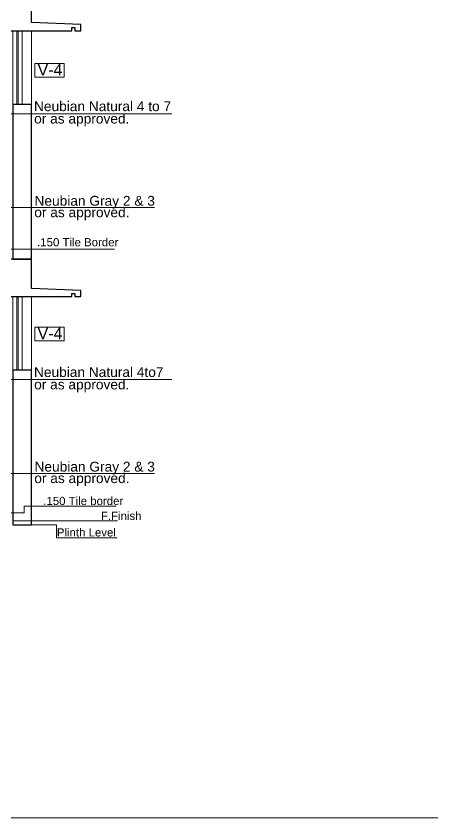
# Model space of a CAD drawing. Header units: millimetres. Extents: x 2733 to 5909, y 1038 to 2089.
# Drawn here: x 2851.13 to 2856.23, y 1038.23 to 1048.03 of the extents above; entities that cross this region are included whole.
import ezdxf

# ---------------------------------------------------------------- set-up
doc = ezdxf.new("R2010")
doc.units = ezdxf.units.MM
doc.layers.get('0').update_dxf_attribs({"lineweight": 20})
for name, color, linetype, lineweight in [('DIM', 6, 'Continuous', 18), ('dim.1', 6, 'Continuous', 18), ('rcc', 5, 'Continuous', 30), ('RD', 7, 'Continuous', 18), ('TEXT', 7, 'Continuous', 15), ('Text-1', 240, 'Continuous', 15), ('Ventilator', 200, 'Continuous', 18), ('Wall', 7, 'Continuous', 30)]:
    doc.layers.add(name, color=color, linetype=linetype, lineweight=lineweight)
doc.styles.add('dim-stylus bt', font='arial.ttf')
doc.styles.add('L120', font='arial.ttf', dxfattribs={"height": 0.6})
doc.styles.get("Standard").update_dxf_attribs({"font": 'arial.ttf', "height": 0.2})
doc.styles.add('Tabrej', font='arial.ttf')
doc.dimstyles.new('Tabrej', dxfattribs={"dimtxt": 4, "dimasz": 0.45, "dimexe": 0.18, "dimexo": 0.0625, "dimgap": 0.09, "dimtad": 0, "dimdec": 3, "dimzin": 0, "dimdsep": 46, "dimtxsty": 'Tabrej', "dimcen": 0, "dimclrd": 256, "dimclre": 256, "dimclrt": 7, "dimaunit": 1, "dimadec": 3, "dimazin": 0, "dimtfac": 1, "dimtdec": 3, "dimtofl": 0, "dimtmove": 0, "dimatfit": 3, "dimfxl": 0, "dimtolj": 1, "dimtzin": 0, "dimlwd": -1, "dimlwe": -1, "dimarcsym": 0})

# ---------------------------------------------------------------- blocks, each defined once
blk = doc.blocks.new('HY')
at = {"layer": 'RD', "linetype": 'Continuous', "ltscale": 0.2}
blk.add_lwpolyline([(2931.1762, 1058.0976), (2930.8196, 1058.0976), (2930.8196, 1058.2661), (2931.1762, 1058.2661)], close=True, dxfattribs=at)
at = {"layer": 'RD', "lineweight": 15}
blk.add_text('V-4', height=0.14, dxfattribs=at).set_placement((2930.8524, 1058.1191))

msp = doc.modelspace()

# ---------------------------------------------------------------- linework, layer by layer
at = {"lineweight": 15}
for p, q in [((2851.204, 1046.9525), (2851.204, 1047.8525)), ((2851.204, 1043.7025), (2851.204, 1044.6025))]:
    msp.add_line(p, q, dxfattribs=at)
for points in [[(2938.3735, 1070.8574), (2828.4272, 1070.8574), (2828.4272, 1038.2298), (2938.3735, 1038.2298)], [(2851.319, 1046.9525), (2851.089, 1046.9525), (2851.089, 1047.8525), (2851.319, 1047.8525)], [(2851.319, 1043.7025), (2851.089, 1043.7025), (2851.089, 1044.6025), (2851.319, 1044.6025)]]:
    msp.add_lwpolyline(points, close=True, dxfattribs=at)
at = {"layer": 'DIM', "ltscale": 0.05}
for p, q in [((2851.089, 1041.8625), (2852.3693, 1041.8625)), ((2851.319, 1041.8125), (2851.6224, 1041.8125)), ((2851.319, 1041.8125), (2851.6224, 1041.8125)), ((2851.6224, 1041.8125), (2851.6224, 1041.6528)), ((2851.6224, 1041.6528), (2852.3635, 1041.6528))]:
    msp.add_line(p, q, dxfattribs=at)
at = {"layer": 'dim.1', "ltscale": 0.02}
msp.add_line((2851.2273, 1042.0392), (2852.3529, 1042.0392), dxfattribs=at)
at = {"layer": 'rcc'}
for points in [[(2842.859, 1047.8525), (2843.159, 1047.8525), (2843.159, 1048.0625), (2851.019, 1048.0625), (2851.019, 1047.8525), (2851.809, 1047.8525), (2851.809, 1047.8925), (2851.849, 1047.8925), (2851.849, 1047.8525), (2851.919, 1047.8525), (2851.919, 1047.9275), (2851.319, 1047.9525), (2851.319, 1048.3125), (2851.019, 1048.3125), (2851.019, 1048.2125), (2843.159, 1048.2125), (2843.159, 1048.3125), (2842.859, 1048.3125)], [(2842.859, 1044.6025), (2843.159, 1044.6025), (2843.159, 1044.8125), (2851.019, 1044.8125), (2851.019, 1044.6025), (2851.809, 1044.6025), (2851.809, 1044.6425), (2851.849, 1044.6425), (2851.849, 1044.6025), (2851.919, 1044.6025), (2851.919, 1044.6775), (2851.319, 1044.7025), (2851.319, 1045.0625), (2851.019, 1045.0625), (2851.019, 1044.9625), (2843.159, 1044.9625), (2843.159, 1045.0625), (2842.859, 1045.0625)]]:
    msp.add_lwpolyline(points, close=True, dxfattribs=at)
at = {"layer": 'Ventilator', "lineweight": 15}
for points in [[(2851.154, 1047.8525), (2851.139, 1047.8525), (2851.139, 1046.9525), (2851.154, 1046.9525)], [(2851.154, 1044.6025), (2851.139, 1044.6025), (2851.139, 1043.7025), (2851.154, 1043.7025)]]:
    msp.add_lwpolyline(points, close=True, dxfattribs=at)
at = {"layer": 'Wall'}
for points in [[(2851.319, 1046.9525), (2851.089, 1046.9525), (2851.089, 1045.0625), (2851.319, 1045.0625)], [(2851.319, 1043.7025), (2851.089, 1043.7025), (2851.089, 1041.8125), (2851.319, 1041.8125)]]:
    msp.add_lwpolyline(points, close=True, dxfattribs=at)

# ---------------------------------------------------------------- block references
at = {"layer": 'RD', "lineweight": 15}
for p in [(-79.4612, -10.8128), (-79.4612, -14.0367)]:
    msp.add_blockref('HY', p, dxfattribs=at)

# ---------------------------------------------------------------- texts
at = {"layer": 'TEXT', "char_height": 0.1, "width": 1.137347, "attachment_point": 3, "style": 'L120'}
for s, insert in [('{\\fArial|b0|i0|c0|p34; .150 Tile Border}', (2852.3795, 1045.3178)), ('.150 Tile border', (2852.4392, 1042.1551)), ('F.Finish', (2852.6627, 1041.9724)), ('{\\fArial|b0|i0|c0|p34;Plinth Level \\H0.99998x; }', (2852.3493, 1041.7705))]:
    msp.add_mtext(s, dxfattribs=dict(at, insert=insert))
at = {"layer": 'Text-1', "linetype": 'Continuous', "style": 'dim-stylus bt'}
for s, p in [('        Neubian Natural 4 to 7', (2850.9749, 1046.8699)), ('or as approved.', (2851.3496, 1046.7188)), ('     Neubian Gray 2 & 3', (2851.1211, 1045.714)), ('or as approved.', (2851.3509, 1045.5734)), ('        Neubian Natural 4to7', (2850.9749, 1043.6199)), ('or as approved.', (2851.3496, 1043.4688)), ('     Neubian Gray 2 & 3', (2851.1211, 1042.464)), ('or as approved.', (2851.3509, 1042.3234))]:
    msp.add_text(s, height=0.12, dxfattribs=at).set_placement(p)

# ---------------------------------------------------------------- leaders
at = {"layer": 'dim.1', "ltscale": 0.02}
for points in [[(2850.9497, 1046.8377), (2853.0347, 1046.8377)], [(2850.9497, 1045.6923), (2852.8207, 1045.6923)], [(2850.9497, 1045.1833), (2852.3304, 1045.1833)], [(2850.9497, 1043.5877), (2853.0347, 1043.5877)], [(2850.9497, 1042.4423), (2852.8207, 1042.4423)], [(2850.9514, 1041.9591), (2851.2273, 1041.9591), (2851.2273, 1042.0392)]]:
    msp.add_leader(points, dimstyle='Tabrej', override={"dimasz": 0.1}, dxfattribs=at)

doc.saveas('drawing.dxf')
